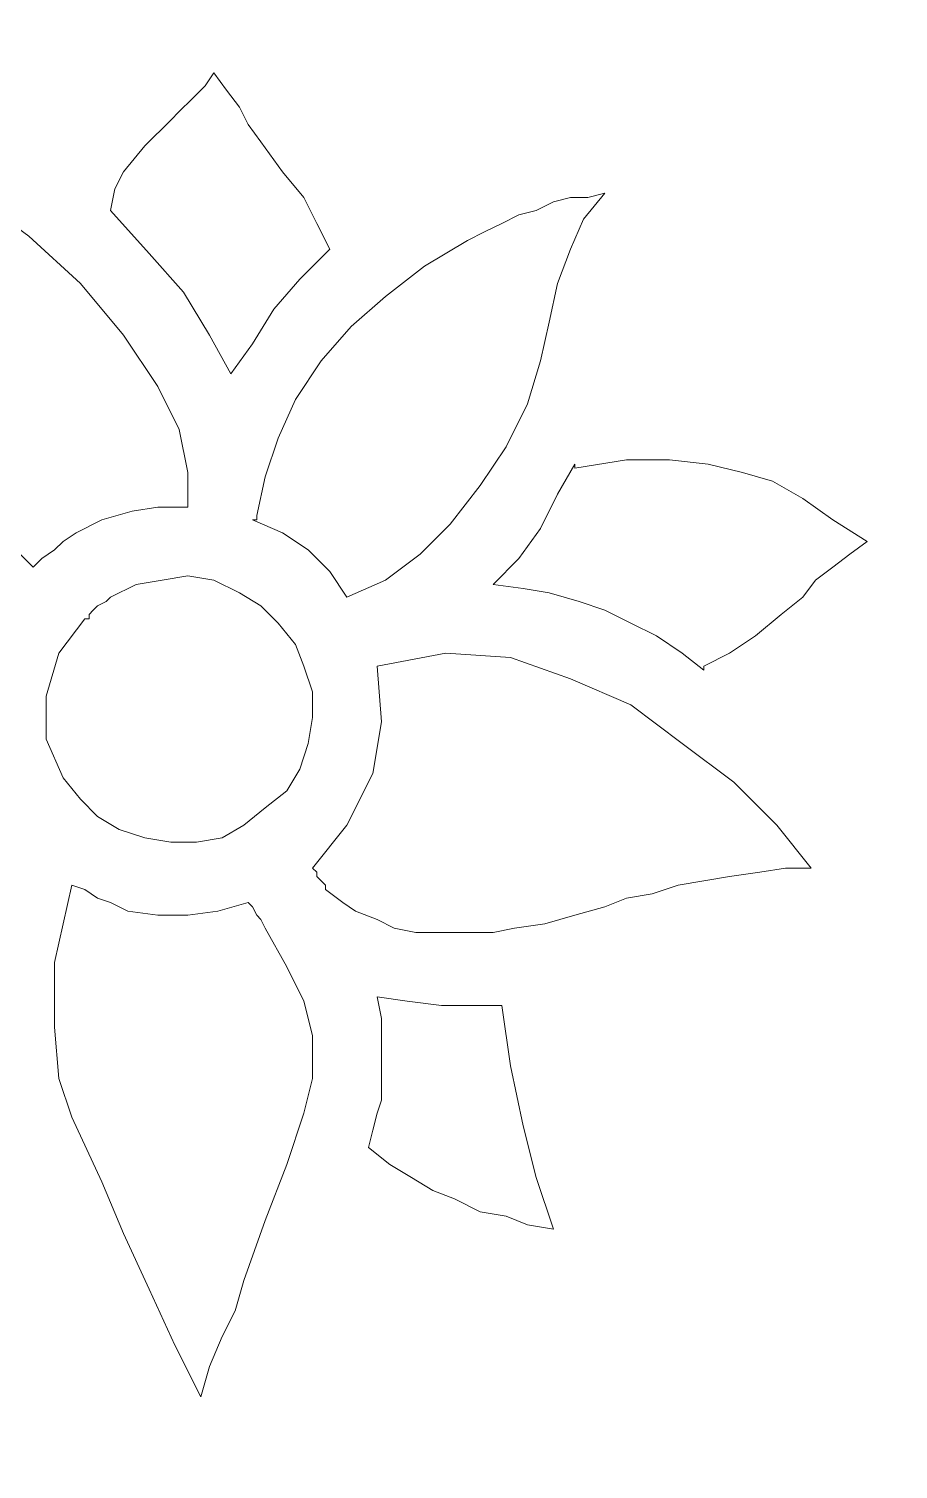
# Model space of a CAD drawing. Header units: millimetres. Extents: x -344 to 750, y -40 to 211.
# Drawn here: x 365.64 to 370.78, y 61.33 to 69.84 of the extents above; entities that cross this region are included whole.
import ezdxf

# ---------------------------------------------------------------- set-up
doc = ezdxf.new("R2010")
doc.units = ezdxf.units.MM
doc.header["$MEASUREMENT"] = 0
doc.layers.add('Camada 1', color=7, linetype='Continuous')

msp = doc.modelspace()

# ---------------------------------------------------------------- linework, layer by layer
at = {"layer": 'Camada 1', "color": 250, "lineweight": 9}
for points, knots in [([(328.7328, 78.8791), (328.7328, 78.8791), (328.7328, 28.6887), (328.7328, 28.6887), (328.7328, 28.6887), (328.7328, 28.6887), (378.9232, 28.6887), (378.9232, 28.6887), (378.9232, 28.6887), (378.9232, 28.6887), (378.9232, 78.8791), (378.9232, 78.8791), (378.9232, 78.8791), (378.9232, 78.8791), (328.7328, 78.8791), (328.7328, 78.8791)], [0, 0, 0, 0, 0.2, 0.2, 0.2, 0.2, 0.4, 0.4, 0.4, 0.4, 0.6, 0.6, 0.6, 0.6, 1, 1, 1, 1]), ([(373.1066, 57.7463), (373.1066, 57.7463), (373.0558, 58.2797), (373.0558, 58.2797), (373.0558, 58.2797), (373.0558, 58.2797), (373.0812, 58.7877), (373.0812, 58.7877), (373.0812, 58.7877), (373.0812, 58.7877), (373.132, 59.2957), (373.132, 59.2957), (373.132, 59.2957), (373.132, 59.2957), (373.259, 59.7783), (373.259, 59.7783), (373.259, 59.7783), (373.259, 59.7783), (373.386, 60.2101), (373.386, 60.2101), (373.386, 60.2101), (373.386, 60.2101), (373.5638, 60.5911), (373.5638, 60.5911), (373.5638, 60.5911), (373.5638, 60.5911), (373.7416, 60.8959), (373.7416, 60.8959), (373.7416, 60.8959), (373.7416, 60.8959), (373.9448, 61.0991), (373.9448, 61.0991), (373.9448, 61.0991), (373.9448, 61.0991), (373.4114, 61.2515), (373.4114, 61.2515), (373.4114, 61.2515), (373.4114, 61.2515), (372.9288, 61.4293), (372.9288, 61.4293), (372.9288, 61.4293), (372.9288, 61.4293), (372.4716, 61.6579), (372.4716, 61.6579), (372.4716, 61.6579), (372.4716, 61.6579), (372.0906, 61.9119), (372.0906, 61.9119), (372.0906, 61.9119), (372.0906, 61.9119), (371.8112, 62.1659), (371.8112, 62.1659), (371.8112, 62.1659), (371.8112, 62.1659), (371.5826, 62.4453), (371.5826, 62.4453), (371.5826, 62.4453), (371.5826, 62.4453), (371.4556, 62.7247), (371.4556, 62.7247), (371.4556, 62.7247), (371.4556, 62.7247), (371.4556, 62.9787), (371.4556, 62.9787), (371.4556, 62.9787), (371.4556, 62.9787), (371.7858, 62.7247), (371.7858, 62.7247), (371.7858, 62.7247), (371.7858, 62.7247), (372.0906, 62.5215), (372.0906, 62.5215), (372.0906, 62.5215), (372.0906, 62.5215), (372.3954, 62.3437), (372.3954, 62.3437), (372.3954, 62.3437), (372.3954, 62.3437), (372.7002, 62.2421), (372.7002, 62.2421), (372.7002, 62.2421), (372.7002, 62.2421), (373.005, 62.1659), (373.005, 62.1659), (373.005, 62.1659), (373.005, 62.1659), (373.2844, 62.1405), (373.2844, 62.1405), (373.2844, 62.1405), (373.2844, 62.1405), (373.5638, 62.1659), (373.5638, 62.1659), (373.5638, 62.1659), (373.5638, 62.1659), (373.8432, 62.2421), (373.8432, 62.2421), (373.8432, 62.2421), (373.8432, 62.2421), (374.1988, 62.4199), (374.1988, 62.4199), (374.1988, 62.4199), (374.1988, 62.4199), (374.529, 62.6485), (374.529, 62.6485), (374.529, 62.6485), (374.529, 62.6485), (374.8084, 62.9787), (374.8084, 62.9787), (374.8084, 62.9787), (374.8084, 62.9787), (375.0878, 63.3851), (375.0878, 63.3851), (375.0878, 63.3851), (375.0878, 63.3851), (375.3164, 63.8423), (375.3164, 63.8423), (375.3164, 63.8423), (375.3164, 63.8423), (375.4942, 64.3757), (375.4942, 64.3757), (375.4942, 64.3757), (375.4942, 64.3757), (375.6466, 64.9599), (375.6466, 64.9599), (375.6466, 64.9599), (375.6466, 64.9599), (375.7736, 65.6203), (375.7736, 65.6203), (375.7736, 65.6203), (375.7736, 65.6203), (375.8498, 66.5855), (375.8498, 66.5855), (375.8498, 66.5855), (375.8498, 66.5855), (375.8498, 67.6015), (375.8498, 67.6015), (375.8498, 67.6015), (375.8498, 67.6015), (375.7228, 68.6683), (375.7228, 68.6683), (375.7228, 68.6683), (375.7228, 68.6683), (375.5196, 69.6843), (375.5196, 69.6843), (375.5196, 69.6843), (375.5196, 69.6843), (375.2148, 70.6241), (375.2148, 70.6241), (375.2148, 70.6241), (375.2148, 70.6241), (374.7576, 71.4623), (374.7576, 71.4623), (374.7576, 71.4623), (374.7576, 71.4623), (374.2242, 72.1481), (374.2242, 72.1481), (374.2242, 72.1481), (374.2242, 72.1481), (373.5384, 72.6053), (373.5384, 72.6053), (373.5384, 72.6053), (373.5384, 72.6053), (373.6654, 72.0465), (373.6654, 72.0465), (373.6654, 72.0465), (373.6654, 72.0465), (373.7162, 71.5893), (373.7162, 71.5893), (373.7162, 71.5893), (373.7162, 71.5893), (373.6146, 71.1321), (373.6146, 71.1321), (373.6146, 71.1321), (373.6146, 71.1321), (373.3098, 70.5987), (373.3098, 70.5987), (373.3098, 70.5987), (373.3098, 70.5987), (373.2844, 71.0559), (373.2844, 71.0559), (373.2844, 71.0559), (373.2844, 71.0559), (373.2082, 71.5131), (373.2082, 71.5131), (373.2082, 71.5131), (373.2082, 71.5131), (373.1066, 71.9449), (373.1066, 71.9449), (373.1066, 71.9449), (373.1066, 71.9449), (372.9288, 72.3513), (372.9288, 72.3513), (372.9288, 72.3513), (372.9288, 72.3513), (372.6748, 72.7323), (372.6748, 72.7323), (372.6748, 72.7323), (372.6748, 72.7323), (372.3446, 73.1133), (372.3446, 73.1133), (372.3446, 73.1133), (372.3446, 73.1133), (371.862, 73.4943), (371.862, 73.4943), (371.862, 73.4943), (371.862, 73.4943), (371.2778, 73.8753), (371.2778, 73.8753), (371.2778, 73.8753), (371.2778, 73.8753), (371.3794, 73.4181), (371.3794, 73.4181), (371.3794, 73.4181), (371.3794, 73.4181), (371.481, 72.9609), (371.481, 72.9609), (371.481, 72.9609), (371.481, 72.9609), (371.5064, 72.5037), (371.5064, 72.5037), (371.5064, 72.5037), (371.5064, 72.5037), (371.3794, 72.0973), (371.3794, 72.0973), (371.3794, 72.0973), (371.3794, 72.0973), (371.2016, 72.5037), (371.2016, 72.5037), (371.2016, 72.5037), (371.2016, 72.5037), (371.0238, 72.9355), (371.0238, 72.9355), (371.0238, 72.9355), (371.0238, 72.9355), (370.7698, 73.3927), (370.7698, 73.3927), (370.7698, 73.3927), (370.7698, 73.3927), (370.465, 73.8499), (370.465, 73.8499), (370.465, 73.8499), (370.465, 73.8499), (370.1094, 74.2817), (370.1094, 74.2817), (370.1094, 74.2817), (370.1094, 74.2817), (369.6268, 74.6881), (369.6268, 74.6881), (369.6268, 74.6881), (369.6268, 74.6881), (369.068, 75.0437), (369.068, 75.0437), (369.068, 75.0437), (369.068, 75.0437), (368.3822, 75.3485), (368.3822, 75.3485), (368.3822, 75.3485), (368.3822, 75.3485), (368.0266, 75.4755), (368.0266, 75.4755), (368.0266, 75.4755), (368.0266, 75.4755), (367.671, 75.5517), (367.671, 75.5517), (367.671, 75.5517), (367.671, 75.5517), (367.3154, 75.6279), (367.3154, 75.6279), (367.3154, 75.6279), (367.3154, 75.6279), (366.9598, 75.6533), (366.9598, 75.6533), (366.9598, 75.6533), (366.9598, 75.6533), (366.5788, 75.6533), (366.5788, 75.6533), (366.5788, 75.6533), (366.5788, 75.6533), (366.2232, 75.6533), (366.2232, 75.6533), (366.2232, 75.6533), (366.2232, 75.6533), (365.8422, 75.6025), (365.8422, 75.6025), (365.8422, 75.6025), (365.8422, 75.6025), (365.4612, 75.5263), (365.4612, 75.5263), (365.4612, 75.5263), (365.4612, 75.5263), (365.0802, 75.4501), (365.0802, 75.4501), (365.0802, 75.4501), (365.0802, 75.4501), (364.6738, 75.3485), (364.6738, 75.3485), (364.6738, 75.3485), (364.6738, 75.3485), (364.2674, 75.2215), (364.2674, 75.2215), (364.2674, 75.2215), (364.2674, 75.2215), (363.8864, 75.0691), (363.8864, 75.0691), (363.8864, 75.0691), (363.8864, 75.0691), (363.4546, 74.9167), (363.4546, 74.9167), (363.4546, 74.9167), (363.4546, 74.9167), (363.0482, 74.7389), (363.0482, 74.7389), (363.0482, 74.7389), (363.0482, 74.7389), (362.6164, 74.5357), (362.6164, 74.5357), (362.6164, 74.5357), (362.6164, 74.5357), (362.1846, 74.3325), (362.1846, 74.3325), (362.1846, 74.3325), (362.1846, 74.3325), (362.5148, 74.5357), (362.5148, 74.5357), (362.5148, 74.5357), (362.5148, 74.5357), (362.845, 74.7389), (362.845, 74.7389), (362.845, 74.7389), (362.845, 74.7389), (363.2006, 74.9167), (363.2006, 74.9167), (363.2006, 74.9167), (363.2006, 74.9167), (363.5562, 75.0945), (363.5562, 75.0945), (363.5562, 75.0945), (363.5562, 75.0945), (363.9118, 75.2469), (363.9118, 75.2469), (363.9118, 75.2469), (363.9118, 75.2469), (364.2928, 75.3993), (364.2928, 75.3993), (364.2928, 75.3993), (364.2928, 75.3993), (364.6738, 75.5263), (364.6738, 75.5263), (364.6738, 75.5263), (364.6738, 75.5263), (365.0548, 75.6279), (365.0548, 75.6279), (365.0548, 75.6279), (365.0548, 75.6279), (365.4612, 75.7295), (365.4612, 75.7295), (365.4612, 75.7295), (365.4612, 75.7295), (365.8676, 75.8057), (365.8676, 75.8057), (365.8676, 75.8057), (365.8676, 75.8057), (366.274, 75.8565), (366.274, 75.8565), (366.274, 75.8565), (366.274, 75.8565), (366.6804, 75.9073), (366.6804, 75.9073), (366.6804, 75.9073), (366.6804, 75.9073), (367.0868, 75.9327), (367.0868, 75.9327), (367.0868, 75.9327), (367.0868, 75.9327), (367.5186, 75.9327), (367.5186, 75.9327), (367.5186, 75.9327), (367.5186, 75.9327), (367.925, 75.9327), (367.925, 75.9327), (367.925, 75.9327), (367.925, 75.9327), (368.3568, 75.9073), (368.3568, 75.9073), (368.3568, 75.9073), (368.3568, 75.9073), (368.8648, 75.8565), (368.8648, 75.8565), (368.8648, 75.8565), (368.8648, 75.8565), (369.3474, 75.7803), (369.3474, 75.7803), (369.3474, 75.7803), (369.3474, 75.7803), (369.8046, 75.6787), (369.8046, 75.6787), (369.8046, 75.6787), (369.8046, 75.6787), (370.2872, 75.5771), (370.2872, 75.5771), (370.2872, 75.5771), (370.2872, 75.5771), (370.719, 75.4247), (370.719, 75.4247), (370.719, 75.4247), (370.719, 75.4247), (371.1762, 75.2723), (371.1762, 75.2723), (371.1762, 75.2723), (371.1762, 75.2723), (371.5826, 75.0945), (371.5826, 75.0945), (371.5826, 75.0945), (371.5826, 75.0945), (371.989, 74.8913), (371.989, 74.8913), (371.989, 74.8913), (371.989, 74.8913), (372.3954, 74.6881), (372.3954, 74.6881), (372.3954, 74.6881), (372.3954, 74.6881), (372.7764, 74.4341), (372.7764, 74.4341), (372.7764, 74.4341), (372.7764, 74.4341), (373.132, 74.1801), (373.132, 74.1801), (373.132, 74.1801), (373.132, 74.1801), (373.4622, 73.9261), (373.4622, 73.9261), (373.4622, 73.9261), (373.4622, 73.9261), (373.7924, 73.6213), (373.7924, 73.6213), (373.7924, 73.6213), (373.7924, 73.6213), (374.0972, 73.3165), (374.0972, 73.3165), (374.0972, 73.3165), (374.0972, 73.3165), (374.3766, 72.9863), (374.3766, 72.9863), (374.3766, 72.9863), (374.3766, 72.9863), (374.6306, 72.6561), (374.6306, 72.6561), (374.6306, 72.6561), (374.6306, 72.6561), (375.3926, 71.3353), (375.3926, 71.3353), (375.3926, 71.3353), (375.3926, 71.3353), (375.9006, 69.8621), (375.9006, 69.8621), (375.9006, 69.8621), (375.9006, 69.8621), (376.2054, 68.3381), (376.2054, 68.3381), (376.2054, 68.3381), (376.2054, 68.3381), (376.2816, 66.7633), (376.2816, 66.7633), (376.2816, 66.7633), (376.2816, 66.7633), (376.2054, 65.2139), (376.2054, 65.2139), (376.2054, 65.2139), (376.2054, 65.2139), (375.9768, 63.7407), (375.9768, 63.7407), (375.9768, 63.7407), (375.9768, 63.7407), (375.6212, 62.3437), (375.6212, 62.3437), (375.6212, 62.3437), (375.6212, 62.3437), (375.164, 61.0991), (375.164, 61.0991), (375.164, 61.0991), (375.164, 61.0991), (374.8846, 60.3879), (374.8846, 60.3879), (374.8846, 60.3879), (374.8846, 60.3879), (374.6052, 59.6513), (374.6052, 59.6513), (374.6052, 59.6513), (374.6052, 59.6513), (374.3766, 58.8893), (374.3766, 58.8893), (374.3766, 58.8893), (374.3766, 58.8893), (374.2242, 58.1019), (374.2242, 58.1019), (374.2242, 58.1019), (374.2242, 58.1019), (374.1226, 57.3399), (374.1226, 57.3399), (374.1226, 57.3399), (374.1226, 57.3399), (374.1226, 56.5779), (374.1226, 56.5779), (374.1226, 56.5779), (374.1226, 56.5779), (374.1988, 55.8413), (374.1988, 55.8413), (374.1988, 55.8413), (374.1988, 55.8413), (374.4274, 55.1555), (374.4274, 55.1555), (374.4274, 55.1555), (374.4274, 55.1555), (374.1988, 55.3841), (374.1988, 55.3841), (374.1988, 55.3841), (374.1988, 55.3841), (373.9956, 55.6381), (373.9956, 55.6381), (373.9956, 55.6381), (373.9956, 55.6381), (373.7924, 55.9429), (373.7924, 55.9429), (373.7924, 55.9429), (373.7924, 55.9429), (373.6146, 56.2731), (373.6146, 56.2731), (373.6146, 56.2731), (373.6146, 56.2731), (373.4368, 56.6287), (373.4368, 56.6287), (373.4368, 56.6287), (373.4368, 56.6287), (373.2844, 56.9843), (373.2844, 56.9843), (373.2844, 56.9843), (373.2844, 56.9843), (373.1828, 57.3653), (373.1828, 57.3653), (373.1828, 57.3653), (373.1828, 57.3653), (373.1066, 57.7463), (373.1066, 57.7463)], [0, 0, 0, 0, 0.007299, 0.007299, 0.007299, 0.007299, 0.014599, 0.014599, 0.014599, 0.014599, 0.021898, 0.021898, 0.021898, 0.021898, 0.029197, 0.029197, 0.029197, 0.029197, 0.036496, 0.036496, 0.036496, 0.036496, 0.043796, 0.043796, 0.043796, 0.043796, 0.051095, 0.051095, 0.051095, 0.051095, 0.058394, 0.058394, 0.058394, 0.058394, 0.065693, 0.065693, 0.065693, 0.065693, 0.072993, 0.072993, 0.072993, 0.072993, 0.080292, 0.080292, 0.080292, 0.080292, 0.087591, 0.087591, 0.087591, 0.087591, 0.094891, 0.094891, 0.094891, 0.094891, 0.10219, 0.10219, 0.10219, 0.10219, 0.109489, 0.109489, 0.109489, 0.109489, 0.116788, 0.116788, 0.116788, 0.116788, 0.124088, 0.124088, 0.124088, 0.124088, 0.131387, 0.131387, 0.131387, 0.131387, 0.138686, 0.138686, 0.138686, 0.138686, 0.145985, 0.145985, 0.145985, 0.145985, 0.153285, 0.153285, 0.153285, 0.153285, 0.160584, 0.160584, 0.160584, 0.160584, 0.167883, 0.167883, 0.167883, 0.167883, 0.175182, 0.175182, 0.175182, 0.175182, 0.182482, 0.182482, 0.182482, 0.182482, 0.189781, 0.189781, 0.189781, 0.189781, 0.19708, 0.19708, 0.19708, 0.19708, 0.20438, 0.20438, 0.20438, 0.20438, 0.211679, 0.211679, 0.211679, 0.211679, 0.218978, 0.218978, 0.218978, 0.218978, 0.226277, 0.226277, 0.226277, 0.226277, 0.233577, 0.233577, 0.233577, 0.233577, 0.240876, 0.240876, 0.240876, 0.240876, 0.248175, 0.248175, 0.248175, 0.248175, 0.255474, 0.255474, 0.255474, 0.255474, 0.262774, 0.262774, 0.262774, 0.262774, 0.270073, 0.270073, 0.270073, 0.270073, 0.277372, 0.277372, 0.277372, 0.277372, 0.284672, 0.284672, 0.284672, 0.284672, 0.291971, 0.291971, 0.291971, 0.291971, 0.29927, 0.29927, 0.29927, 0.29927, 0.306569, 0.306569, 0.306569, 0.306569, 0.313869, 0.313869, 0.313869, 0.313869, 0.321168, 0.321168, 0.321168, 0.321168, 0.328467, 0.328467, 0.328467, 0.328467, 0.335766, 0.335766, 0.335766, 0.335766, 0.343066, 0.343066, 0.343066, 0.343066, 0.350365, 0.350365, 0.350365, 0.350365, 0.357664, 0.357664, 0.357664, 0.357664, 0.364964, 0.364964, 0.364964, 0.364964, 0.372263, 0.372263, 0.372263, 0.372263, 0.379562, 0.379562, 0.379562, 0.379562, 0.386861, 0.386861, 0.386861, 0.386861, 0.394161, 0.394161, 0.394161, 0.394161, 0.40146, 0.40146, 0.40146, 0.40146, 0.408759, 0.408759, 0.408759, 0.408759, 0.416058, 0.416058, 0.416058, 0.416058, 0.423358, 0.423358, 0.423358, 0.423358, 0.430657, 0.430657, 0.430657, 0.430657, 0.437956, 0.437956, 0.437956, 0.437956, 0.445255, 0.445255, 0.445255, 0.445255, 0.452555, 0.452555, 0.452555, 0.452555, 0.459854, 0.459854, 0.459854, 0.459854, 0.467153, 0.467153, 0.467153, 0.467153, 0.474453, 0.474453, 0.474453, 0.474453, 0.481752, 0.481752, 0.481752, 0.481752, 0.489051, 0.489051, 0.489051, 0.489051, 0.49635, 0.49635, 0.49635, 0.49635, 0.50365, 0.50365, 0.50365, 0.50365, 0.510949, 0.510949, 0.510949, 0.510949, 0.518248, 0.518248, 0.518248, 0.518248, 0.525547, 0.525547, 0.525547, 0.525547, 0.532847, 0.532847, 0.532847, 0.532847, 0.540146, 0.540146, 0.540146, 0.540146, 0.547445, 0.547445, 0.547445, 0.547445, 0.554745, 0.554745, 0.554745, 0.554745, 0.562044, 0.562044, 0.562044, 0.562044, 0.569343, 0.569343, 0.569343, 0.569343, 0.576642, 0.576642, 0.576642, 0.576642, 0.583942, 0.583942, 0.583942, 0.583942, 0.591241, 0.591241, 0.591241, 0.591241, 0.59854, 0.59854, 0.59854, 0.59854, 0.605839, 0.605839, 0.605839, 0.605839, 0.613139, 0.613139, 0.613139, 0.613139, 0.620438, 0.620438, 0.620438, 0.620438, 0.627737, 0.627737, 0.627737, 0.627737, 0.635036, 0.635036, 0.635036, 0.635036, 0.642336, 0.642336, 0.642336, 0.642336, 0.649635, 0.649635, 0.649635, 0.649635, 0.656934, 0.656934, 0.656934, 0.656934, 0.664234, 0.664234, 0.664234, 0.664234, 0.671533, 0.671533, 0.671533, 0.671533, 0.678832, 0.678832, 0.678832, 0.678832, 0.686131, 0.686131, 0.686131, 0.686131, 0.693431, 0.693431, 0.693431, 0.693431, 0.70073, 0.70073, 0.70073, 0.70073, 0.708029, 0.708029, 0.708029, 0.708029, 0.715328, 0.715328, 0.715328, 0.715328, 0.722628, 0.722628, 0.722628, 0.722628, 0.729927, 0.729927, 0.729927, 0.729927, 0.737226, 0.737226, 0.737226, 0.737226, 0.744526, 0.744526, 0.744526, 0.744526, 0.751825, 0.751825, 0.751825, 0.751825, 0.759124, 0.759124, 0.759124, 0.759124, 0.766423, 0.766423, 0.766423, 0.766423, 0.773723, 0.773723, 0.773723, 0.773723, 0.781022, 0.781022, 0.781022, 0.781022, 0.788321, 0.788321, 0.788321, 0.788321, 0.79562, 0.79562, 0.79562, 0.79562, 0.80292, 0.80292, 0.80292, 0.80292, 0.810219, 0.810219, 0.810219, 0.810219, 0.817518, 0.817518, 0.817518, 0.817518, 0.824818, 0.824818, 0.824818, 0.824818, 0.832117, 0.832117, 0.832117, 0.832117, 0.839416, 0.839416, 0.839416, 0.839416, 0.846715, 0.846715, 0.846715, 0.846715, 0.854015, 0.854015, 0.854015, 0.854015, 0.861314, 0.861314, 0.861314, 0.861314, 0.868613, 0.868613, 0.868613, 0.868613, 0.875912, 0.875912, 0.875912, 0.875912, 0.883212, 0.883212, 0.883212, 0.883212, 0.890511, 0.890511, 0.890511, 0.890511, 0.89781, 0.89781, 0.89781, 0.89781, 0.905109, 0.905109, 0.905109, 0.905109, 0.912409, 0.912409, 0.912409, 0.912409, 0.919708, 0.919708, 0.919708, 0.919708, 0.927007, 0.927007, 0.927007, 0.927007, 0.934307, 0.934307, 0.934307, 0.934307, 0.941606, 0.941606, 0.941606, 0.941606, 0.948905, 0.948905, 0.948905, 0.948905, 0.956204, 0.956204, 0.956204, 0.956204, 0.963504, 0.963504, 0.963504, 0.963504, 0.970803, 0.970803, 0.970803, 0.970803, 0.978102, 0.978102, 0.978102, 0.978102, 0.985401, 0.985401, 0.985401, 0.985401, 1, 1, 1, 1]), ([(366.1216, 68.7699), (366.1216, 68.7699), (366.147, 68.8969), (366.147, 68.8969), (366.147, 68.8969), (366.147, 68.8969), (366.1978, 68.9985), (366.1978, 68.9985), (366.1978, 68.9985), (366.1978, 68.9985), (366.3248, 69.1509), (366.3248, 69.1509), (366.3248, 69.1509), (366.3248, 69.1509), (366.4772, 69.3033), (366.4772, 69.3033), (366.4772, 69.3033), (366.4772, 69.3033), (366.528, 69.3541), (366.528, 69.3541), (366.528, 69.3541), (366.528, 69.3541), (366.6042, 69.4303), (366.6042, 69.4303), (366.6042, 69.4303), (366.6042, 69.4303), (366.6804, 69.5065), (366.6804, 69.5065), (366.6804, 69.5065), (366.6804, 69.5065), (366.7312, 69.5827), (366.7312, 69.5827), (366.7312, 69.5827), (366.7312, 69.5827), (366.8074, 69.4811), (366.8074, 69.4811), (366.8074, 69.4811), (366.8074, 69.4811), (366.8836, 69.3795), (366.8836, 69.3795), (366.8836, 69.3795), (366.8836, 69.3795), (366.9344, 69.2779), (366.9344, 69.2779), (366.9344, 69.2779), (366.9344, 69.2779), (367.0106, 69.1763), (367.0106, 69.1763), (367.0106, 69.1763), (367.0106, 69.1763), (367.1376, 68.9985), (367.1376, 68.9985), (367.1376, 68.9985), (367.1376, 68.9985), (367.2646, 68.8461), (367.2646, 68.8461), (367.2646, 68.8461), (367.2646, 68.8461), (367.3408, 68.6937), (367.3408, 68.6937), (367.3408, 68.6937), (367.3408, 68.6937), (367.417, 68.5413), (367.417, 68.5413), (367.417, 68.5413), (367.417, 68.5413), (367.2392, 68.3635), (367.2392, 68.3635), (367.2392, 68.3635), (367.2392, 68.3635), (367.0868, 68.1857), (367.0868, 68.1857), (367.0868, 68.1857), (367.0868, 68.1857), (366.9598, 67.9825), (366.9598, 67.9825), (366.9598, 67.9825), (366.9598, 67.9825), (366.8328, 67.8047), (366.8328, 67.8047), (366.8328, 67.8047), (366.8328, 67.8047), (366.7058, 68.0333), (366.7058, 68.0333), (366.7058, 68.0333), (366.7058, 68.0333), (366.5534, 68.2873), (366.5534, 68.2873), (366.5534, 68.2873), (366.5534, 68.2873), (366.3502, 68.5159), (366.3502, 68.5159), (366.3502, 68.5159), (366.3502, 68.5159), (366.1216, 68.7699), (366.1216, 68.7699), (366.1216, 68.7699), (366.1216, 68.7699), (366.1216, 68.7699), (366.1216, 68.7699)], [0, 0, 0, 0, 0.038462, 0.038462, 0.038462, 0.038462, 0.076923, 0.076923, 0.076923, 0.076923, 0.115385, 0.115385, 0.115385, 0.115385, 0.153846, 0.153846, 0.153846, 0.153846, 0.192308, 0.192308, 0.192308, 0.192308, 0.230769, 0.230769, 0.230769, 0.230769, 0.269231, 0.269231, 0.269231, 0.269231, 0.307692, 0.307692, 0.307692, 0.307692, 0.346154, 0.346154, 0.346154, 0.346154, 0.384615, 0.384615, 0.384615, 0.384615, 0.423077, 0.423077, 0.423077, 0.423077, 0.461538, 0.461538, 0.461538, 0.461538, 0.5, 0.5, 0.5, 0.5, 0.538462, 0.538462, 0.538462, 0.538462, 0.576923, 0.576923, 0.576923, 0.576923, 0.615385, 0.615385, 0.615385, 0.615385, 0.653846, 0.653846, 0.653846, 0.653846, 0.692308, 0.692308, 0.692308, 0.692308, 0.730769, 0.730769, 0.730769, 0.730769, 0.769231, 0.769231, 0.769231, 0.769231, 0.807692, 0.807692, 0.807692, 0.807692, 0.846154, 0.846154, 0.846154, 0.846154, 0.884615, 0.884615, 0.884615, 0.884615, 0.923077, 0.923077, 0.923077, 0.923077, 1, 1, 1, 1]), ([(364.7754, 68.7699), (364.7754, 68.7699), (364.8008, 68.8715), (364.8008, 68.8715), (364.8008, 68.8715), (364.8008, 68.8715), (364.8008, 68.9731), (364.8008, 68.9731), (364.8008, 68.9731), (364.8008, 68.9731), (364.8008, 69.0493), (364.8008, 69.0493), (364.8008, 69.0493), (364.8008, 69.0493), (364.8008, 69.1509), (364.8008, 69.1509), (364.8008, 69.1509), (364.8008, 69.1509), (365.258, 68.8969), (365.258, 68.8969), (365.258, 68.8969), (365.258, 68.8969), (365.639, 68.6175), (365.639, 68.6175), (365.639, 68.6175), (365.639, 68.6175), (365.9438, 68.3381), (365.9438, 68.3381), (365.9438, 68.3381), (365.9438, 68.3381), (366.1978, 68.0333), (366.1978, 68.0333), (366.1978, 68.0333), (366.1978, 68.0333), (366.401, 67.7285), (366.401, 67.7285), (366.401, 67.7285), (366.401, 67.7285), (366.528, 67.4745), (366.528, 67.4745), (366.528, 67.4745), (366.528, 67.4745), (366.5788, 67.2205), (366.5788, 67.2205), (366.5788, 67.2205), (366.5788, 67.2205), (366.5788, 67.0427), (366.5788, 67.0427), (366.5788, 67.0427), (366.5788, 67.0427), (366.5788, 67.0427), (366.5788, 67.0427), (366.5788, 67.0427), (366.5788, 67.0427), (366.5788, 67.0427), (366.5788, 67.0427), (366.5788, 67.0427), (366.5788, 67.0427), (366.5788, 67.0427), (366.5788, 67.0427), (366.5788, 67.0427), (366.5788, 67.0427), (366.5788, 67.0173), (366.5788, 67.0173), (366.5788, 67.0173), (366.5788, 67.0173), (366.5788, 67.0173), (366.5788, 67.0173), (366.5788, 67.0173), (366.5788, 67.0173), (366.401, 67.0173), (366.401, 67.0173), (366.401, 67.0173), (366.401, 67.0173), (366.2486, 66.9919), (366.2486, 66.9919), (366.2486, 66.9919), (366.2486, 66.9919), (366.0708, 66.9411), (366.0708, 66.9411), (366.0708, 66.9411), (366.0708, 66.9411), (365.9184, 66.8649), (365.9184, 66.8649), (365.9184, 66.8649), (365.9184, 66.8649), (365.8422, 66.8141), (365.8422, 66.8141), (365.8422, 66.8141), (365.8422, 66.8141), (365.7914, 66.7633), (365.7914, 66.7633), (365.7914, 66.7633), (365.7914, 66.7633), (365.7152, 66.7125), (365.7152, 66.7125), (365.7152, 66.7125), (365.7152, 66.7125), (365.6644, 66.6617), (365.6644, 66.6617), (365.6644, 66.6617), (365.6644, 66.6617), (365.3342, 66.9919), (365.3342, 66.9919), (365.3342, 66.9919), (365.3342, 66.9919), (365.1056, 67.2967), (365.1056, 67.2967), (365.1056, 67.2967), (365.1056, 67.2967), (364.9278, 67.5761), (364.9278, 67.5761), (364.9278, 67.5761), (364.9278, 67.5761), (364.8262, 67.8301), (364.8262, 67.8301), (364.8262, 67.8301), (364.8262, 67.8301), (364.7754, 68.0841), (364.7754, 68.0841), (364.7754, 68.0841), (364.7754, 68.0841), (364.75, 68.3127), (364.75, 68.3127), (364.75, 68.3127), (364.75, 68.3127), (364.75, 68.5413), (364.75, 68.5413), (364.75, 68.5413), (364.75, 68.5413), (364.7754, 68.7699), (364.7754, 68.7699)], [0, 0, 0, 0, 0.029412, 0.029412, 0.029412, 0.029412, 0.058824, 0.058824, 0.058824, 0.058824, 0.088235, 0.088235, 0.088235, 0.088235, 0.117647, 0.117647, 0.117647, 0.117647, 0.147059, 0.147059, 0.147059, 0.147059, 0.176471, 0.176471, 0.176471, 0.176471, 0.205882, 0.205882, 0.205882, 0.205882, 0.235294, 0.235294, 0.235294, 0.235294, 0.264706, 0.264706, 0.264706, 0.264706, 0.294118, 0.294118, 0.294118, 0.294118, 0.323529, 0.323529, 0.323529, 0.323529, 0.352941, 0.352941, 0.352941, 0.352941, 0.382353, 0.382353, 0.382353, 0.382353, 0.411765, 0.411765, 0.411765, 0.411765, 0.441176, 0.441176, 0.441176, 0.441176, 0.470588, 0.470588, 0.470588, 0.470588, 0.5, 0.5, 0.5, 0.5, 0.529412, 0.529412, 0.529412, 0.529412, 0.558824, 0.558824, 0.558824, 0.558824, 0.588235, 0.588235, 0.588235, 0.588235, 0.617647, 0.617647, 0.617647, 0.617647, 0.647059, 0.647059, 0.647059, 0.647059, 0.676471, 0.676471, 0.676471, 0.676471, 0.705882, 0.705882, 0.705882, 0.705882, 0.735294, 0.735294, 0.735294, 0.735294, 0.764706, 0.764706, 0.764706, 0.764706, 0.794118, 0.794118, 0.794118, 0.794118, 0.823529, 0.823529, 0.823529, 0.823529, 0.852941, 0.852941, 0.852941, 0.852941, 0.882353, 0.882353, 0.882353, 0.882353, 0.911765, 0.911765, 0.911765, 0.911765, 0.941176, 0.941176, 0.941176, 0.941176, 1, 1, 1, 1]), ([(369.0426, 68.8715), (369.0426, 68.8715), (368.9156, 68.7191), (368.9156, 68.7191), (368.9156, 68.7191), (368.9156, 68.7191), (368.8394, 68.5413), (368.8394, 68.5413), (368.8394, 68.5413), (368.8394, 68.5413), (368.7632, 68.3381), (368.7632, 68.3381), (368.7632, 68.3381), (368.7632, 68.3381), (368.7124, 68.1095), (368.7124, 68.1095), (368.7124, 68.1095), (368.7124, 68.1095), (368.6616, 67.8809), (368.6616, 67.8809), (368.6616, 67.8809), (368.6616, 67.8809), (368.5854, 67.6269), (368.5854, 67.6269), (368.5854, 67.6269), (368.5854, 67.6269), (368.4584, 67.3729), (368.4584, 67.3729), (368.4584, 67.3729), (368.4584, 67.3729), (368.306, 67.1443), (368.306, 67.1443), (368.306, 67.1443), (368.306, 67.1443), (368.1282, 66.9157), (368.1282, 66.9157), (368.1282, 66.9157), (368.1282, 66.9157), (367.9504, 66.7379), (367.9504, 66.7379), (367.9504, 66.7379), (367.9504, 66.7379), (367.7472, 66.5855), (367.7472, 66.5855), (367.7472, 66.5855), (367.7472, 66.5855), (367.5186, 66.4839), (367.5186, 66.4839), (367.5186, 66.4839), (367.5186, 66.4839), (367.417, 66.6363), (367.417, 66.6363), (367.417, 66.6363), (367.417, 66.6363), (367.29, 66.7633), (367.29, 66.7633), (367.29, 66.7633), (367.29, 66.7633), (367.1376, 66.8649), (367.1376, 66.8649), (367.1376, 66.8649), (367.1376, 66.8649), (366.9598, 66.9411), (366.9598, 66.9411), (366.9598, 66.9411), (366.9598, 66.9411), (366.9852, 66.9411), (366.9852, 66.9411), (366.9852, 66.9411), (366.9852, 66.9411), (366.9852, 66.9411), (366.9852, 66.9411), (366.9852, 66.9411), (366.9852, 66.9411), (366.9852, 66.9411), (366.9852, 66.9411), (366.9852, 66.9411), (366.9852, 66.9411), (366.9852, 66.9411), (366.9852, 66.9411), (366.9852, 66.9411), (366.9852, 66.9411), (366.9852, 66.9665), (366.9852, 66.9665), (366.9852, 66.9665), (366.9852, 66.9665), (366.9852, 66.9665), (366.9852, 66.9665), (366.9852, 66.9665), (366.9852, 66.9665), (367.036, 67.1951), (367.036, 67.1951), (367.036, 67.1951), (367.036, 67.1951), (367.1122, 67.4237), (367.1122, 67.4237), (367.1122, 67.4237), (367.1122, 67.4237), (367.2138, 67.6523), (367.2138, 67.6523), (367.2138, 67.6523), (367.2138, 67.6523), (367.3662, 67.8809), (367.3662, 67.8809), (367.3662, 67.8809), (367.3662, 67.8809), (367.544, 68.0841), (367.544, 68.0841), (367.544, 68.0841), (367.544, 68.0841), (367.7472, 68.2619), (367.7472, 68.2619), (367.7472, 68.2619), (367.7472, 68.2619), (367.9758, 68.4397), (367.9758, 68.4397), (367.9758, 68.4397), (367.9758, 68.4397), (368.2298, 68.5921), (368.2298, 68.5921), (368.2298, 68.5921), (368.2298, 68.5921), (368.3314, 68.6429), (368.3314, 68.6429), (368.3314, 68.6429), (368.3314, 68.6429), (368.433, 68.6937), (368.433, 68.6937), (368.433, 68.6937), (368.433, 68.6937), (368.5346, 68.7445), (368.5346, 68.7445), (368.5346, 68.7445), (368.5346, 68.7445), (368.6362, 68.7699), (368.6362, 68.7699), (368.6362, 68.7699), (368.6362, 68.7699), (368.7378, 68.8207), (368.7378, 68.8207), (368.7378, 68.8207), (368.7378, 68.8207), (368.8394, 68.8461), (368.8394, 68.8461), (368.8394, 68.8461), (368.8394, 68.8461), (368.941, 68.8461), (368.941, 68.8461), (368.941, 68.8461), (368.941, 68.8461), (369.0426, 68.8715), (369.0426, 68.8715)], [0, 0, 0, 0, 0.025641, 0.025641, 0.025641, 0.025641, 0.051282, 0.051282, 0.051282, 0.051282, 0.076923, 0.076923, 0.076923, 0.076923, 0.102564, 0.102564, 0.102564, 0.102564, 0.128205, 0.128205, 0.128205, 0.128205, 0.153846, 0.153846, 0.153846, 0.153846, 0.179487, 0.179487, 0.179487, 0.179487, 0.205128, 0.205128, 0.205128, 0.205128, 0.230769, 0.230769, 0.230769, 0.230769, 0.25641, 0.25641, 0.25641, 0.25641, 0.282051, 0.282051, 0.282051, 0.282051, 0.307692, 0.307692, 0.307692, 0.307692, 0.333333, 0.333333, 0.333333, 0.333333, 0.358974, 0.358974, 0.358974, 0.358974, 0.384615, 0.384615, 0.384615, 0.384615, 0.410256, 0.410256, 0.410256, 0.410256, 0.435897, 0.435897, 0.435897, 0.435897, 0.461538, 0.461538, 0.461538, 0.461538, 0.487179, 0.487179, 0.487179, 0.487179, 0.512821, 0.512821, 0.512821, 0.512821, 0.538462, 0.538462, 0.538462, 0.538462, 0.564103, 0.564103, 0.564103, 0.564103, 0.589744, 0.589744, 0.589744, 0.589744, 0.615385, 0.615385, 0.615385, 0.615385, 0.641026, 0.641026, 0.641026, 0.641026, 0.666667, 0.666667, 0.666667, 0.666667, 0.692308, 0.692308, 0.692308, 0.692308, 0.717949, 0.717949, 0.717949, 0.717949, 0.74359, 0.74359, 0.74359, 0.74359, 0.769231, 0.769231, 0.769231, 0.769231, 0.794872, 0.794872, 0.794872, 0.794872, 0.820513, 0.820513, 0.820513, 0.820513, 0.846154, 0.846154, 0.846154, 0.846154, 0.871795, 0.871795, 0.871795, 0.871795, 0.897436, 0.897436, 0.897436, 0.897436, 0.923077, 0.923077, 0.923077, 0.923077, 0.948718, 0.948718, 0.948718, 0.948718, 1, 1, 1, 1]), ([(370.592, 66.8141), (370.592, 66.8141), (370.592, 66.8141), (370.592, 66.8141), (370.592, 66.8141), (370.592, 66.8141), (370.592, 66.8141), (370.592, 66.8141), (370.592, 66.8141), (370.592, 66.8141), (370.592, 66.8141), (370.592, 66.8141), (370.592, 66.8141), (370.592, 66.8141), (370.592, 66.8141), (370.592, 66.8141), (370.592, 66.8141), (370.592, 66.8141), (370.4904, 66.7379), (370.4904, 66.7379), (370.4904, 66.7379), (370.4904, 66.7379), (370.3888, 66.6617), (370.3888, 66.6617), (370.3888, 66.6617), (370.3888, 66.6617), (370.2872, 66.5855), (370.2872, 66.5855), (370.2872, 66.5855), (370.2872, 66.5855), (370.211, 66.4839), (370.211, 66.4839), (370.211, 66.4839), (370.211, 66.4839), (370.084, 66.3823), (370.084, 66.3823), (370.084, 66.3823), (370.084, 66.3823), (369.9316, 66.2553), (369.9316, 66.2553), (369.9316, 66.2553), (369.9316, 66.2553), (369.7792, 66.1537), (369.7792, 66.1537), (369.7792, 66.1537), (369.7792, 66.1537), (369.6268, 66.0775), (369.6268, 66.0775), (369.6268, 66.0775), (369.6268, 66.0775), (369.6268, 66.0521), (369.6268, 66.0521), (369.6268, 66.0521), (369.6268, 66.0521), (369.4998, 66.1537), (369.4998, 66.1537), (369.4998, 66.1537), (369.4998, 66.1537), (369.3474, 66.2553), (369.3474, 66.2553), (369.3474, 66.2553), (369.3474, 66.2553), (369.195, 66.3315), (369.195, 66.3315), (369.195, 66.3315), (369.195, 66.3315), (369.0426, 66.4077), (369.0426, 66.4077), (369.0426, 66.4077), (369.0426, 66.4077), (368.8902, 66.4585), (368.8902, 66.4585), (368.8902, 66.4585), (368.8902, 66.4585), (368.7124, 66.5093), (368.7124, 66.5093), (368.7124, 66.5093), (368.7124, 66.5093), (368.56, 66.5347), (368.56, 66.5347), (368.56, 66.5347), (368.56, 66.5347), (368.3822, 66.5601), (368.3822, 66.5601), (368.3822, 66.5601), (368.3822, 66.5601), (368.5346, 66.7125), (368.5346, 66.7125), (368.5346, 66.7125), (368.5346, 66.7125), (368.6616, 66.8903), (368.6616, 66.8903), (368.6616, 66.8903), (368.6616, 66.8903), (368.7632, 67.0935), (368.7632, 67.0935), (368.7632, 67.0935), (368.7632, 67.0935), (368.8648, 67.2713), (368.8648, 67.2713), (368.8648, 67.2713), (368.8648, 67.2713), (368.8648, 67.2459), (368.8648, 67.2459), (368.8648, 67.2459), (368.8648, 67.2459), (369.1696, 67.2967), (369.1696, 67.2967), (369.1696, 67.2967), (369.1696, 67.2967), (369.4236, 67.2967), (369.4236, 67.2967), (369.4236, 67.2967), (369.4236, 67.2967), (369.6522, 67.2713), (369.6522, 67.2713), (369.6522, 67.2713), (369.6522, 67.2713), (369.8554, 67.2205), (369.8554, 67.2205), (369.8554, 67.2205), (369.8554, 67.2205), (370.0332, 67.1697), (370.0332, 67.1697), (370.0332, 67.1697), (370.0332, 67.1697), (370.211, 67.0681), (370.211, 67.0681), (370.211, 67.0681), (370.211, 67.0681), (370.3888, 66.9411), (370.3888, 66.9411), (370.3888, 66.9411), (370.3888, 66.9411), (370.592, 66.8141), (370.592, 66.8141)], [0, 0, 0, 0, 0.028571, 0.028571, 0.028571, 0.028571, 0.057143, 0.057143, 0.057143, 0.057143, 0.085714, 0.085714, 0.085714, 0.085714, 0.114286, 0.114286, 0.114286, 0.114286, 0.142857, 0.142857, 0.142857, 0.142857, 0.171429, 0.171429, 0.171429, 0.171429, 0.2, 0.2, 0.2, 0.2, 0.228571, 0.228571, 0.228571, 0.228571, 0.257143, 0.257143, 0.257143, 0.257143, 0.285714, 0.285714, 0.285714, 0.285714, 0.314286, 0.314286, 0.314286, 0.314286, 0.342857, 0.342857, 0.342857, 0.342857, 0.371429, 0.371429, 0.371429, 0.371429, 0.4, 0.4, 0.4, 0.4, 0.428571, 0.428571, 0.428571, 0.428571, 0.457143, 0.457143, 0.457143, 0.457143, 0.485714, 0.485714, 0.485714, 0.485714, 0.514286, 0.514286, 0.514286, 0.514286, 0.542857, 0.542857, 0.542857, 0.542857, 0.571429, 0.571429, 0.571429, 0.571429, 0.6, 0.6, 0.6, 0.6, 0.628571, 0.628571, 0.628571, 0.628571, 0.657143, 0.657143, 0.657143, 0.657143, 0.685714, 0.685714, 0.685714, 0.685714, 0.714286, 0.714286, 0.714286, 0.714286, 0.742857, 0.742857, 0.742857, 0.742857, 0.771429, 0.771429, 0.771429, 0.771429, 0.8, 0.8, 0.8, 0.8, 0.828571, 0.828571, 0.828571, 0.828571, 0.857143, 0.857143, 0.857143, 0.857143, 0.885714, 0.885714, 0.885714, 0.885714, 0.914286, 0.914286, 0.914286, 0.914286, 0.942857, 0.942857, 0.942857, 0.942857, 1, 1, 1, 1]), ([(365.9692, 66.3569), (365.9692, 66.3569), (365.9946, 66.3569), (365.9946, 66.3569), (365.9946, 66.3569), (365.9946, 66.3569), (365.9946, 66.3823), (365.9946, 66.3823), (365.9946, 66.3823), (365.9946, 66.3823), (366.02, 66.4077), (366.02, 66.4077), (366.02, 66.4077), (366.02, 66.4077), (366.0454, 66.4331), (366.0454, 66.4331), (366.0454, 66.4331), (366.0454, 66.4331), (366.0962, 66.4585), (366.0962, 66.4585), (366.0962, 66.4585), (366.0962, 66.4585), (366.1216, 66.4839), (366.1216, 66.4839), (366.1216, 66.4839), (366.1216, 66.4839), (366.274, 66.5601), (366.274, 66.5601), (366.274, 66.5601), (366.274, 66.5601), (366.4264, 66.5855), (366.4264, 66.5855), (366.4264, 66.5855), (366.4264, 66.5855), (366.5788, 66.6109), (366.5788, 66.6109), (366.5788, 66.6109), (366.5788, 66.6109), (366.7312, 66.5855), (366.7312, 66.5855), (366.7312, 66.5855), (366.7312, 66.5855), (366.8836, 66.5093), (366.8836, 66.5093), (366.8836, 66.5093), (366.8836, 66.5093), (367.0106, 66.4331), (367.0106, 66.4331), (367.0106, 66.4331), (367.0106, 66.4331), (367.1122, 66.3315), (367.1122, 66.3315), (367.1122, 66.3315), (367.1122, 66.3315), (367.2138, 66.2045), (367.2138, 66.2045), (367.2138, 66.2045), (367.2138, 66.2045), (367.2646, 66.0775), (367.2646, 66.0775), (367.2646, 66.0775), (367.2646, 66.0775), (367.3154, 65.9251), (367.3154, 65.9251), (367.3154, 65.9251), (367.3154, 65.9251), (367.3154, 65.7727), (367.3154, 65.7727), (367.3154, 65.7727), (367.3154, 65.7727), (367.29, 65.6203), (367.29, 65.6203), (367.29, 65.6203), (367.29, 65.6203), (367.2392, 65.4679), (367.2392, 65.4679), (367.2392, 65.4679), (367.2392, 65.4679), (367.163, 65.3409), (367.163, 65.3409), (367.163, 65.3409), (367.163, 65.3409), (367.036, 65.2393), (367.036, 65.2393), (367.036, 65.2393), (367.036, 65.2393), (366.909, 65.1377), (366.909, 65.1377), (366.909, 65.1377), (366.909, 65.1377), (366.782, 65.0615), (366.782, 65.0615), (366.782, 65.0615), (366.782, 65.0615), (366.6296, 65.0361), (366.6296, 65.0361), (366.6296, 65.0361), (366.6296, 65.0361), (366.4772, 65.0361), (366.4772, 65.0361), (366.4772, 65.0361), (366.4772, 65.0361), (366.3248, 65.0615), (366.3248, 65.0615), (366.3248, 65.0615), (366.3248, 65.0615), (366.1724, 65.1123), (366.1724, 65.1123), (366.1724, 65.1123), (366.1724, 65.1123), (366.0454, 65.1885), (366.0454, 65.1885), (366.0454, 65.1885), (366.0454, 65.1885), (365.9438, 65.2901), (365.9438, 65.2901), (365.9438, 65.2901), (365.9438, 65.2901), (365.8422, 65.4171), (365.8422, 65.4171), (365.8422, 65.4171), (365.8422, 65.4171), (365.7406, 65.6457), (365.7406, 65.6457), (365.7406, 65.6457), (365.7406, 65.6457), (365.7406, 65.8997), (365.7406, 65.8997), (365.7406, 65.8997), (365.7406, 65.8997), (365.8168, 66.1537), (365.8168, 66.1537), (365.8168, 66.1537), (365.8168, 66.1537), (365.9692, 66.3569), (365.9692, 66.3569)], [0, 0, 0, 0, 0.028571, 0.028571, 0.028571, 0.028571, 0.057143, 0.057143, 0.057143, 0.057143, 0.085714, 0.085714, 0.085714, 0.085714, 0.114286, 0.114286, 0.114286, 0.114286, 0.142857, 0.142857, 0.142857, 0.142857, 0.171429, 0.171429, 0.171429, 0.171429, 0.2, 0.2, 0.2, 0.2, 0.228571, 0.228571, 0.228571, 0.228571, 0.257143, 0.257143, 0.257143, 0.257143, 0.285714, 0.285714, 0.285714, 0.285714, 0.314286, 0.314286, 0.314286, 0.314286, 0.342857, 0.342857, 0.342857, 0.342857, 0.371429, 0.371429, 0.371429, 0.371429, 0.4, 0.4, 0.4, 0.4, 0.428571, 0.428571, 0.428571, 0.428571, 0.457143, 0.457143, 0.457143, 0.457143, 0.485714, 0.485714, 0.485714, 0.485714, 0.514286, 0.514286, 0.514286, 0.514286, 0.542857, 0.542857, 0.542857, 0.542857, 0.571429, 0.571429, 0.571429, 0.571429, 0.6, 0.6, 0.6, 0.6, 0.628571, 0.628571, 0.628571, 0.628571, 0.657143, 0.657143, 0.657143, 0.657143, 0.685714, 0.685714, 0.685714, 0.685714, 0.714286, 0.714286, 0.714286, 0.714286, 0.742857, 0.742857, 0.742857, 0.742857, 0.771429, 0.771429, 0.771429, 0.771429, 0.8, 0.8, 0.8, 0.8, 0.828571, 0.828571, 0.828571, 0.828571, 0.857143, 0.857143, 0.857143, 0.857143, 0.885714, 0.885714, 0.885714, 0.885714, 0.914286, 0.914286, 0.914286, 0.914286, 0.942857, 0.942857, 0.942857, 0.942857, 1, 1, 1, 1]), ([(369.0426, 64.6551), (369.0426, 64.6551), (368.8648, 64.6043), (368.8648, 64.6043), (368.8648, 64.6043), (368.8648, 64.6043), (368.687, 64.5535), (368.687, 64.5535), (368.687, 64.5535), (368.687, 64.5535), (368.5092, 64.5281), (368.5092, 64.5281), (368.5092, 64.5281), (368.5092, 64.5281), (368.3822, 64.5027), (368.3822, 64.5027), (368.3822, 64.5027), (368.3822, 64.5027), (368.2298, 64.5027), (368.2298, 64.5027), (368.2298, 64.5027), (368.2298, 64.5027), (368.0774, 64.5027), (368.0774, 64.5027), (368.0774, 64.5027), (368.0774, 64.5027), (367.925, 64.5027), (367.925, 64.5027), (367.925, 64.5027), (367.925, 64.5027), (367.798, 64.5281), (367.798, 64.5281), (367.798, 64.5281), (367.798, 64.5281), (367.6964, 64.5789), (367.6964, 64.5789), (367.6964, 64.5789), (367.6964, 64.5789), (367.5694, 64.6297), (367.5694, 64.6297), (367.5694, 64.6297), (367.5694, 64.6297), (367.4932, 64.6805), (367.4932, 64.6805), (367.4932, 64.6805), (367.4932, 64.6805), (367.3916, 64.7567), (367.3916, 64.7567), (367.3916, 64.7567), (367.3916, 64.7567), (367.3916, 64.7821), (367.3916, 64.7821), (367.3916, 64.7821), (367.3916, 64.7821), (367.3662, 64.8075), (367.3662, 64.8075), (367.3662, 64.8075), (367.3662, 64.8075), (367.3662, 64.8075), (367.3662, 64.8075), (367.3662, 64.8075), (367.3662, 64.8075), (367.3408, 64.8329), (367.3408, 64.8329), (367.3408, 64.8329), (367.3408, 64.8329), (367.3408, 64.8329), (367.3408, 64.8329), (367.3408, 64.8329), (367.3408, 64.8329), (367.3408, 64.8583), (367.3408, 64.8583), (367.3408, 64.8583), (367.3408, 64.8583), (367.3154, 64.8837), (367.3154, 64.8837), (367.3154, 64.8837), (367.3154, 64.8837), (367.3154, 64.8837), (367.3154, 64.8837), (367.3154, 64.8837), (367.3154, 64.8837), (367.5186, 65.1377), (367.5186, 65.1377), (367.5186, 65.1377), (367.5186, 65.1377), (367.671, 65.4425), (367.671, 65.4425), (367.671, 65.4425), (367.671, 65.4425), (367.7218, 65.7473), (367.7218, 65.7473), (367.7218, 65.7473), (367.7218, 65.7473), (367.6964, 66.0775), (367.6964, 66.0775), (367.6964, 66.0775), (367.6964, 66.0775), (368.1028, 66.1537), (368.1028, 66.1537), (368.1028, 66.1537), (368.1028, 66.1537), (368.4838, 66.1283), (368.4838, 66.1283), (368.4838, 66.1283), (368.4838, 66.1283), (368.8394, 66.0013), (368.8394, 66.0013), (368.8394, 66.0013), (368.8394, 66.0013), (369.195, 65.8489), (369.195, 65.8489), (369.195, 65.8489), (369.195, 65.8489), (369.4998, 65.6203), (369.4998, 65.6203), (369.4998, 65.6203), (369.4998, 65.6203), (369.8046, 65.3917), (369.8046, 65.3917), (369.8046, 65.3917), (369.8046, 65.3917), (370.0586, 65.1377), (370.0586, 65.1377), (370.0586, 65.1377), (370.0586, 65.1377), (370.2618, 64.8837), (370.2618, 64.8837), (370.2618, 64.8837), (370.2618, 64.8837), (370.1094, 64.8837), (370.1094, 64.8837), (370.1094, 64.8837), (370.1094, 64.8837), (369.957, 64.8583), (369.957, 64.8583), (369.957, 64.8583), (369.957, 64.8583), (369.7792, 64.8329), (369.7792, 64.8329), (369.7792, 64.8329), (369.7792, 64.8329), (369.6268, 64.8075), (369.6268, 64.8075), (369.6268, 64.8075), (369.6268, 64.8075), (369.4744, 64.7821), (369.4744, 64.7821), (369.4744, 64.7821), (369.4744, 64.7821), (369.322, 64.7313), (369.322, 64.7313), (369.322, 64.7313), (369.322, 64.7313), (369.1696, 64.7059), (369.1696, 64.7059), (369.1696, 64.7059), (369.1696, 64.7059), (369.0426, 64.6551), (369.0426, 64.6551)], [0, 0, 0, 0, 0.02439, 0.02439, 0.02439, 0.02439, 0.04878, 0.04878, 0.04878, 0.04878, 0.073171, 0.073171, 0.073171, 0.073171, 0.097561, 0.097561, 0.097561, 0.097561, 0.121951, 0.121951, 0.121951, 0.121951, 0.146341, 0.146341, 0.146341, 0.146341, 0.170732, 0.170732, 0.170732, 0.170732, 0.195122, 0.195122, 0.195122, 0.195122, 0.219512, 0.219512, 0.219512, 0.219512, 0.243902, 0.243902, 0.243902, 0.243902, 0.268293, 0.268293, 0.268293, 0.268293, 0.292683, 0.292683, 0.292683, 0.292683, 0.317073, 0.317073, 0.317073, 0.317073, 0.341463, 0.341463, 0.341463, 0.341463, 0.365854, 0.365854, 0.365854, 0.365854, 0.390244, 0.390244, 0.390244, 0.390244, 0.414634, 0.414634, 0.414634, 0.414634, 0.439024, 0.439024, 0.439024, 0.439024, 0.463415, 0.463415, 0.463415, 0.463415, 0.487805, 0.487805, 0.487805, 0.487805, 0.512195, 0.512195, 0.512195, 0.512195, 0.536585, 0.536585, 0.536585, 0.536585, 0.560976, 0.560976, 0.560976, 0.560976, 0.585366, 0.585366, 0.585366, 0.585366, 0.609756, 0.609756, 0.609756, 0.609756, 0.634146, 0.634146, 0.634146, 0.634146, 0.658537, 0.658537, 0.658537, 0.658537, 0.682927, 0.682927, 0.682927, 0.682927, 0.707317, 0.707317, 0.707317, 0.707317, 0.731707, 0.731707, 0.731707, 0.731707, 0.756098, 0.756098, 0.756098, 0.756098, 0.780488, 0.780488, 0.780488, 0.780488, 0.804878, 0.804878, 0.804878, 0.804878, 0.829268, 0.829268, 0.829268, 0.829268, 0.853659, 0.853659, 0.853659, 0.853659, 0.878049, 0.878049, 0.878049, 0.878049, 0.902439, 0.902439, 0.902439, 0.902439, 0.926829, 0.926829, 0.926829, 0.926829, 0.95122, 0.95122, 0.95122, 0.95122, 1, 1, 1, 1]), ([(366.909, 62.4453), (366.909, 62.4453), (366.8582, 62.2675), (366.8582, 62.2675), (366.8582, 62.2675), (366.8582, 62.2675), (366.782, 62.1151), (366.782, 62.1151), (366.782, 62.1151), (366.782, 62.1151), (366.7058, 61.9373), (366.7058, 61.9373), (366.7058, 61.9373), (366.7058, 61.9373), (366.655, 61.7595), (366.655, 61.7595), (366.655, 61.7595), (366.655, 61.7595), (366.5026, 62.0643), (366.5026, 62.0643), (366.5026, 62.0643), (366.5026, 62.0643), (366.3502, 62.3945), (366.3502, 62.3945), (366.3502, 62.3945), (366.3502, 62.3945), (366.1978, 62.7247), (366.1978, 62.7247), (366.1978, 62.7247), (366.1978, 62.7247), (366.0708, 63.0295), (366.0708, 63.0295), (366.0708, 63.0295), (366.0708, 63.0295), (365.893, 63.4105), (365.893, 63.4105), (365.893, 63.4105), (365.893, 63.4105), (365.8168, 63.6391), (365.8168, 63.6391), (365.8168, 63.6391), (365.8168, 63.6391), (365.7914, 63.9439), (365.7914, 63.9439), (365.7914, 63.9439), (365.7914, 63.9439), (365.7914, 64.3249), (365.7914, 64.3249), (365.7914, 64.3249), (365.7914, 64.3249), (365.893, 64.7821), (365.893, 64.7821), (365.893, 64.7821), (365.893, 64.7821), (365.9692, 64.7567), (365.9692, 64.7567), (365.9692, 64.7567), (365.9692, 64.7567), (366.0454, 64.7059), (366.0454, 64.7059), (366.0454, 64.7059), (366.0454, 64.7059), (366.1216, 64.6805), (366.1216, 64.6805), (366.1216, 64.6805), (366.1216, 64.6805), (366.2232, 64.6297), (366.2232, 64.6297), (366.2232, 64.6297), (366.2232, 64.6297), (366.401, 64.6043), (366.401, 64.6043), (366.401, 64.6043), (366.401, 64.6043), (366.5788, 64.6043), (366.5788, 64.6043), (366.5788, 64.6043), (366.5788, 64.6043), (366.7566, 64.6297), (366.7566, 64.6297), (366.7566, 64.6297), (366.7566, 64.6297), (366.9344, 64.6805), (366.9344, 64.6805), (366.9344, 64.6805), (366.9344, 64.6805), (366.9598, 64.6551), (366.9598, 64.6551), (366.9598, 64.6551), (366.9598, 64.6551), (366.9852, 64.6043), (366.9852, 64.6043), (366.9852, 64.6043), (366.9852, 64.6043), (367.0106, 64.5789), (367.0106, 64.5789), (367.0106, 64.5789), (367.0106, 64.5789), (367.036, 64.5281), (367.036, 64.5281), (367.036, 64.5281), (367.036, 64.5281), (367.163, 64.2995), (367.163, 64.2995), (367.163, 64.2995), (367.163, 64.2995), (367.2646, 64.0963), (367.2646, 64.0963), (367.2646, 64.0963), (367.2646, 64.0963), (367.3154, 63.8931), (367.3154, 63.8931), (367.3154, 63.8931), (367.3154, 63.8931), (367.3154, 63.6391), (367.3154, 63.6391), (367.3154, 63.6391), (367.3154, 63.6391), (367.2646, 63.4359), (367.2646, 63.4359), (367.2646, 63.4359), (367.2646, 63.4359), (367.163, 63.1311), (367.163, 63.1311), (367.163, 63.1311), (367.163, 63.1311), (367.036, 62.8009), (367.036, 62.8009), (367.036, 62.8009), (367.036, 62.8009), (366.909, 62.4453), (366.909, 62.4453)], [0, 0, 0, 0, 0.029412, 0.029412, 0.029412, 0.029412, 0.058824, 0.058824, 0.058824, 0.058824, 0.088235, 0.088235, 0.088235, 0.088235, 0.117647, 0.117647, 0.117647, 0.117647, 0.147059, 0.147059, 0.147059, 0.147059, 0.176471, 0.176471, 0.176471, 0.176471, 0.205882, 0.205882, 0.205882, 0.205882, 0.235294, 0.235294, 0.235294, 0.235294, 0.264706, 0.264706, 0.264706, 0.264706, 0.294118, 0.294118, 0.294118, 0.294118, 0.323529, 0.323529, 0.323529, 0.323529, 0.352941, 0.352941, 0.352941, 0.352941, 0.382353, 0.382353, 0.382353, 0.382353, 0.411765, 0.411765, 0.411765, 0.411765, 0.441176, 0.441176, 0.441176, 0.441176, 0.470588, 0.470588, 0.470588, 0.470588, 0.5, 0.5, 0.5, 0.5, 0.529412, 0.529412, 0.529412, 0.529412, 0.558824, 0.558824, 0.558824, 0.558824, 0.588235, 0.588235, 0.588235, 0.588235, 0.617647, 0.617647, 0.617647, 0.617647, 0.647059, 0.647059, 0.647059, 0.647059, 0.676471, 0.676471, 0.676471, 0.676471, 0.705882, 0.705882, 0.705882, 0.705882, 0.735294, 0.735294, 0.735294, 0.735294, 0.764706, 0.764706, 0.764706, 0.764706, 0.794118, 0.794118, 0.794118, 0.794118, 0.823529, 0.823529, 0.823529, 0.823529, 0.852941, 0.852941, 0.852941, 0.852941, 0.882353, 0.882353, 0.882353, 0.882353, 0.911765, 0.911765, 0.911765, 0.911765, 0.941176, 0.941176, 0.941176, 0.941176, 1, 1, 1, 1]), ([(368.7378, 62.7501), (368.7378, 62.7501), (368.5854, 62.7755), (368.5854, 62.7755), (368.5854, 62.7755), (368.5854, 62.7755), (368.4584, 62.8263), (368.4584, 62.8263), (368.4584, 62.8263), (368.4584, 62.8263), (368.306, 62.8517), (368.306, 62.8517), (368.306, 62.8517), (368.306, 62.8517), (368.1536, 62.9279), (368.1536, 62.9279), (368.1536, 62.9279), (368.1536, 62.9279), (368.0266, 62.9787), (368.0266, 62.9787), (368.0266, 62.9787), (368.0266, 62.9787), (367.8996, 63.0549), (367.8996, 63.0549), (367.8996, 63.0549), (367.8996, 63.0549), (367.7726, 63.1311), (367.7726, 63.1311), (367.7726, 63.1311), (367.7726, 63.1311), (367.6456, 63.2327), (367.6456, 63.2327), (367.6456, 63.2327), (367.6456, 63.2327), (367.671, 63.3343), (367.671, 63.3343), (367.671, 63.3343), (367.671, 63.3343), (367.6964, 63.4359), (367.6964, 63.4359), (367.6964, 63.4359), (367.6964, 63.4359), (367.7218, 63.5121), (367.7218, 63.5121), (367.7218, 63.5121), (367.7218, 63.5121), (367.7218, 63.5883), (367.7218, 63.5883), (367.7218, 63.5883), (367.7218, 63.5883), (367.7218, 63.7407), (367.7218, 63.7407), (367.7218, 63.7407), (367.7218, 63.7407), (367.7218, 63.8677), (367.7218, 63.8677), (367.7218, 63.8677), (367.7218, 63.8677), (367.7218, 63.9947), (367.7218, 63.9947), (367.7218, 63.9947), (367.7218, 63.9947), (367.6964, 64.1217), (367.6964, 64.1217), (367.6964, 64.1217), (367.6964, 64.1217), (367.8742, 64.0963), (367.8742, 64.0963), (367.8742, 64.0963), (367.8742, 64.0963), (368.0774, 64.0709), (368.0774, 64.0709), (368.0774, 64.0709), (368.0774, 64.0709), (368.2552, 64.0709), (368.2552, 64.0709), (368.2552, 64.0709), (368.2552, 64.0709), (368.4076, 64.0709), (368.4076, 64.0709), (368.4076, 64.0709), (368.4076, 64.0709), (368.4076, 64.0709), (368.4076, 64.0709), (368.4076, 64.0709), (368.4076, 64.0709), (368.4076, 64.0709), (368.4076, 64.0709), (368.4076, 64.0709), (368.4076, 64.0709), (368.4076, 64.0709), (368.4076, 64.0709), (368.4076, 64.0709), (368.4076, 64.0709), (368.433, 64.0709), (368.433, 64.0709), (368.433, 64.0709), (368.433, 64.0709), (368.4838, 63.7153), (368.4838, 63.7153), (368.4838, 63.7153), (368.4838, 63.7153), (368.56, 63.3597), (368.56, 63.3597), (368.56, 63.3597), (368.56, 63.3597), (368.6362, 63.0549), (368.6362, 63.0549), (368.6362, 63.0549), (368.6362, 63.0549), (368.7378, 62.7501), (368.7378, 62.7501)], [0, 0, 0, 0, 0.034483, 0.034483, 0.034483, 0.034483, 0.068966, 0.068966, 0.068966, 0.068966, 0.103448, 0.103448, 0.103448, 0.103448, 0.137931, 0.137931, 0.137931, 0.137931, 0.172414, 0.172414, 0.172414, 0.172414, 0.206897, 0.206897, 0.206897, 0.206897, 0.241379, 0.241379, 0.241379, 0.241379, 0.275862, 0.275862, 0.275862, 0.275862, 0.310345, 0.310345, 0.310345, 0.310345, 0.344828, 0.344828, 0.344828, 0.344828, 0.37931, 0.37931, 0.37931, 0.37931, 0.413793, 0.413793, 0.413793, 0.413793, 0.448276, 0.448276, 0.448276, 0.448276, 0.482759, 0.482759, 0.482759, 0.482759, 0.517241, 0.517241, 0.517241, 0.517241, 0.551724, 0.551724, 0.551724, 0.551724, 0.586207, 0.586207, 0.586207, 0.586207, 0.62069, 0.62069, 0.62069, 0.62069, 0.655172, 0.655172, 0.655172, 0.655172, 0.689655, 0.689655, 0.689655, 0.689655, 0.724138, 0.724138, 0.724138, 0.724138, 0.758621, 0.758621, 0.758621, 0.758621, 0.793103, 0.793103, 0.793103, 0.793103, 0.827586, 0.827586, 0.827586, 0.827586, 0.862069, 0.862069, 0.862069, 0.862069, 0.896552, 0.896552, 0.896552, 0.896552, 0.931034, 0.931034, 0.931034, 0.931034, 1, 1, 1, 1])]:
    msp.add_open_spline(points, degree=3, knots=knots, dxfattribs=at)

doc.saveas('drawing.dxf')
